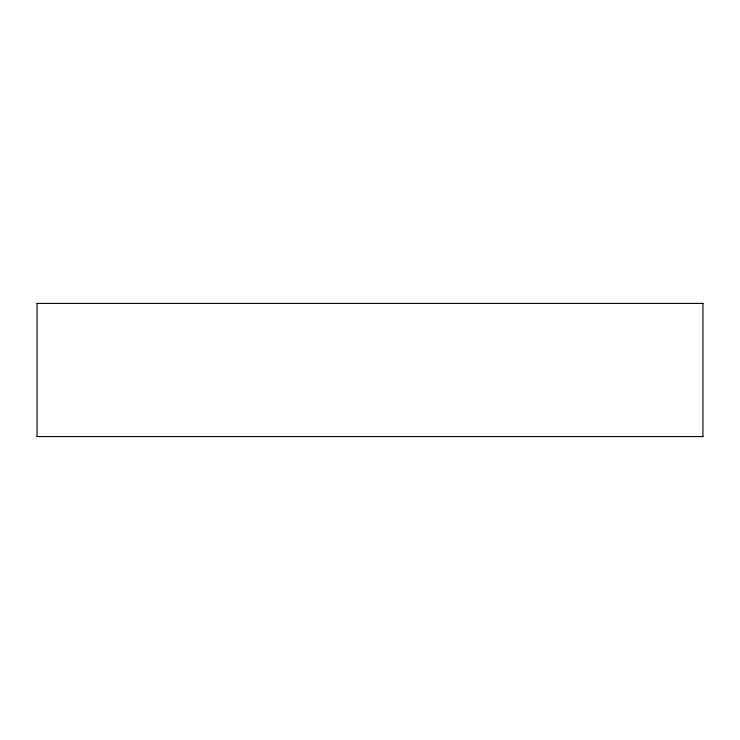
<?xml version="1.0" encoding="UTF-8"?>
<svg xmlns="http://www.w3.org/2000/svg" width="740" height="740" viewBox="0 0 740 740"><rect width="100%" height="100%" fill="white"/><g stroke="black" fill="none" stroke-linecap="round" stroke-linejoin="round"><path stroke-width="1.11" d="M37 303.4L703 303.4M37 436.6L703 436.6M702.945 303.4L702.945 436.6M37.056 303.4L37.056 436.6"/></g></svg>
